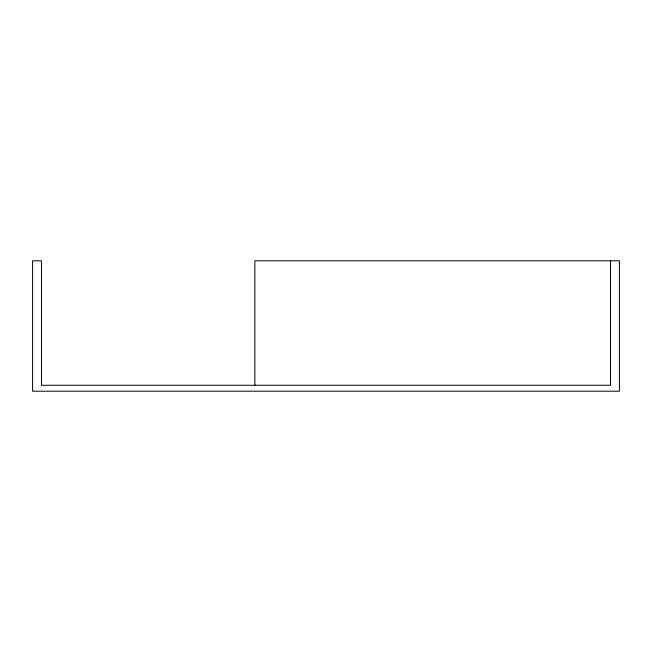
<?xml version="1.0" encoding="UTF-8"?>
<svg xmlns="http://www.w3.org/2000/svg" width="652" height="652" viewBox="0 0 652 652"><rect width="100%" height="100%" fill="white"/><g stroke="black" fill="none" stroke-linecap="round" stroke-linejoin="round"><path stroke-width="0.98" d="M610.508 260.8L610.508 385.275L41.492 385.275L41.492 260.8L32.6 260.8L32.6 391.2L619.4 391.2L619.4 260.8L254.875 260.8L254.875 385.275"/></g></svg>
